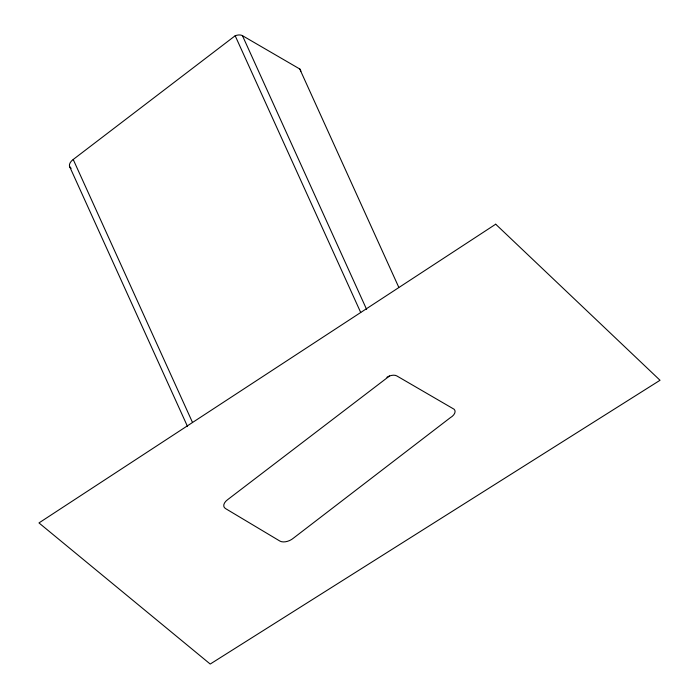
<?xml version="1.0" encoding="UTF-8"?>
<svg xmlns="http://www.w3.org/2000/svg" width="699" height="699" viewBox="0 0 699 699"><rect width="100%" height="100%" fill="white"/><g stroke="black" fill="none" stroke-linecap="round" stroke-linejoin="round"><path stroke-width="1.05" d="M71.176 168.319A9.463 5.478 -24.4 0 1 73.212 159.486L235.179 35.754A8.222 4.762 -24.4 0 1 242.439 35.658L299.749 68.983L398.745 287.219M389.518 376.001L227.559 499.724A9.463 5.478 -24.4 0 0 225.515 508.566L279.827 541.035A9.891 5.723 -24.4 0 0 293.449 538.134L450.27 417.722A8.65 5.015 -24.4 0 0 454.088 409.23L396.779 375.905A8.222 4.762 -24.4 0 0 386.923 377.285M242.439 35.658L366.634 309.447M235.179 35.754L360.719 312.514M73.212 159.486L192.461 422.353M69.655 166.65L187.55 426.547M299.749 68.983A8.65 5.015 -24.4 0 1 300.745 71.525M495.696 224.204L38.969 522.931L210.216 664.05L660.031 380.273L495.696 224.204"/></g></svg>
